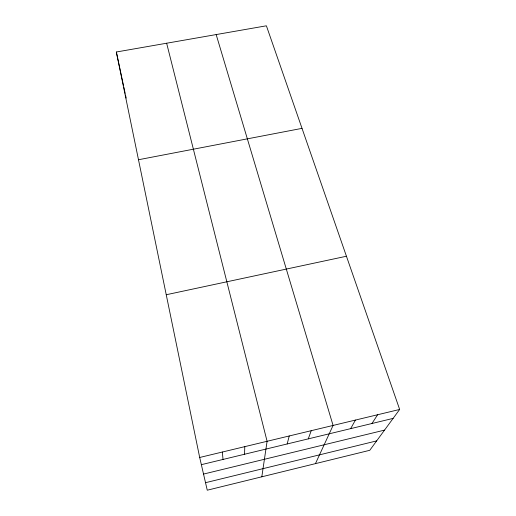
<?xml version="1.0" encoding="UTF-8"?>
<svg xmlns="http://www.w3.org/2000/svg" width="516" height="516" viewBox="0 0 516 516"><rect width="100%" height="100%" fill="white"/><g stroke="black" fill="none" stroke-linecap="round" stroke-linejoin="round"><path stroke-width="0.77" d="M244.552 454.248L244.784 446.643M261.818 476.803L267.088 441.29L166.642 43.221M287.167 443.96L289.244 435.968M308.265 438.871L311.238 430.686M315.45 463.632L333.084 425.442L216.165 34.572M350.661 428.641L355.434 420.069M371.959 423.501L377.622 414.741M399.655 409.452L369.779 450.294L207.258 490.2L199.692 457.473L116.345 52.006L266.398 25.8L399.655 409.452L199.692 457.473M205.523 482.699L376.654 440.896M203.53 474.075L384.543 430.112M201.356 464.671L393.115 418.392M166.242 294.739L346.436 256.239M138.494 159.741L302.021 128.361M116.345 52.006L123.511 85.63M123.834 87.139L125.169 93.396M125.498 94.957L126.168 98.085M222.319 452.042L223.028 459.44"/></g></svg>
